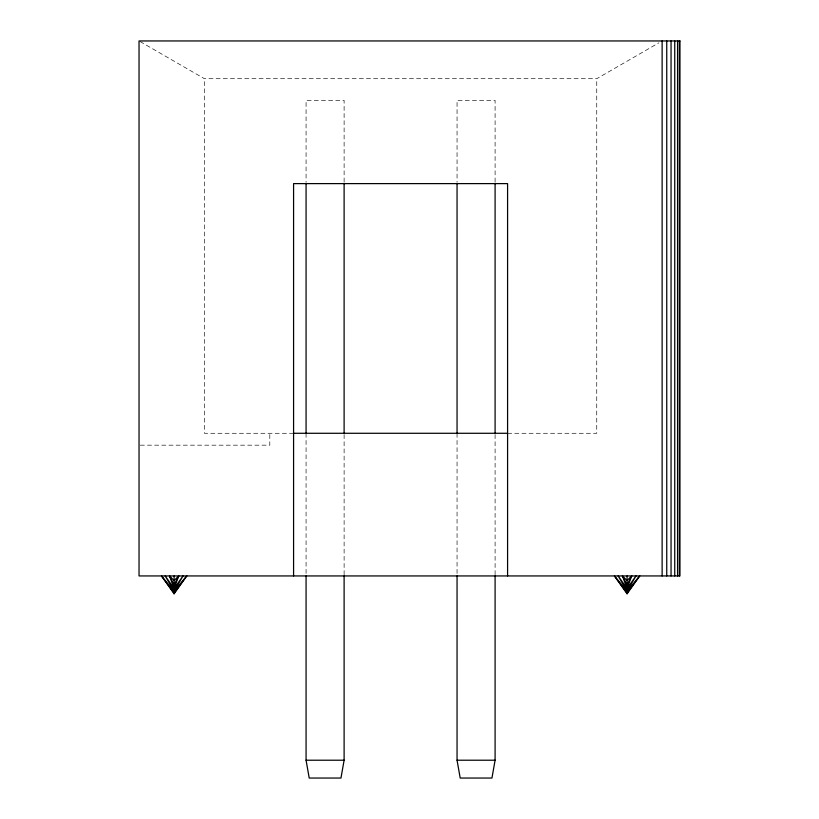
<?xml version="1.0" encoding="UTF-8"?>
<svg xmlns="http://www.w3.org/2000/svg" width="819" height="819" viewBox="0 0 819 819"><rect width="100%" height="100%" fill="white"/><g stroke="black" fill="none" stroke-linecap="round" stroke-linejoin="round"><path stroke-width="0.61" stroke-dasharray="4.09 3.07" d="M140.121 41.574L204.422 78.706L596.744 78.706L658.865 42.834M293.581 433.282L204.422 433.282L204.422 78.706M507.585 433.282L596.744 433.282L596.744 78.706M140.305 445.167L269.809 445.167L269.809 433.282M495.096 182.023L495.096 100.389L457.053 100.389L457.053 182.023M495.096 434.551L495.096 574.672M457.053 433.282L457.053 574.672M344.113 182.023L344.113 100.389L306.071 100.389L306.071 182.023M344.113 434.551L344.113 574.672M306.071 433.282L306.071 574.672"/><path stroke-width="1.23" d="M344.113 575.941L344.113 760.216L340.97 778.05L309.213 778.05L306.071 760.216L306.071 575.941M495.096 575.941L495.096 760.216L491.953 778.05L460.196 778.05L457.053 760.216L457.053 575.941M178.716 575.941L174.099 588.554L165.182 575.941L174.099 591.39L186.712 575.941L174.099 593.775L161.497 575.941L174.099 591.39L183.016 575.941L174.099 588.554L169.492 575.941L174.099 580.558L178.716 575.941L174.099 584.858L169.492 575.941M631.674 575.941L627.067 588.554L618.15 575.941L627.067 591.39L639.67 575.941L627.067 593.775L614.455 575.941L627.067 591.39L635.984 575.941L627.067 588.554L622.45 575.941L627.067 580.558L631.674 575.941L627.067 584.858L622.45 575.941M186.712 575.941L174.099 593.171L161.497 575.941M639.67 575.941L627.067 593.171L614.455 575.941M293.581 433.282L507.585 433.282M306.071 760.216L344.113 760.216M457.053 760.216L495.096 760.216M679.361 40.95L679.361 575.941M677.579 40.95L677.579 575.941M674.743 40.95L674.743 575.941M671.048 40.95L671.048 575.941M666.748 40.95L666.748 575.941M662.131 40.95L662.131 575.941M627.067 575.941L627.067 593.775M507.585 575.941L507.585 183.61L293.581 183.61L293.581 575.941M495.096 183.292L495.096 433.282M457.053 183.292L457.053 433.282M344.113 183.292L344.113 433.282M306.071 183.292L306.071 433.282M174.099 575.941L174.099 593.775M679.965 40.95L139.035 40.95L139.035 575.941L679.965 575.941L679.965 40.95"/></g></svg>
